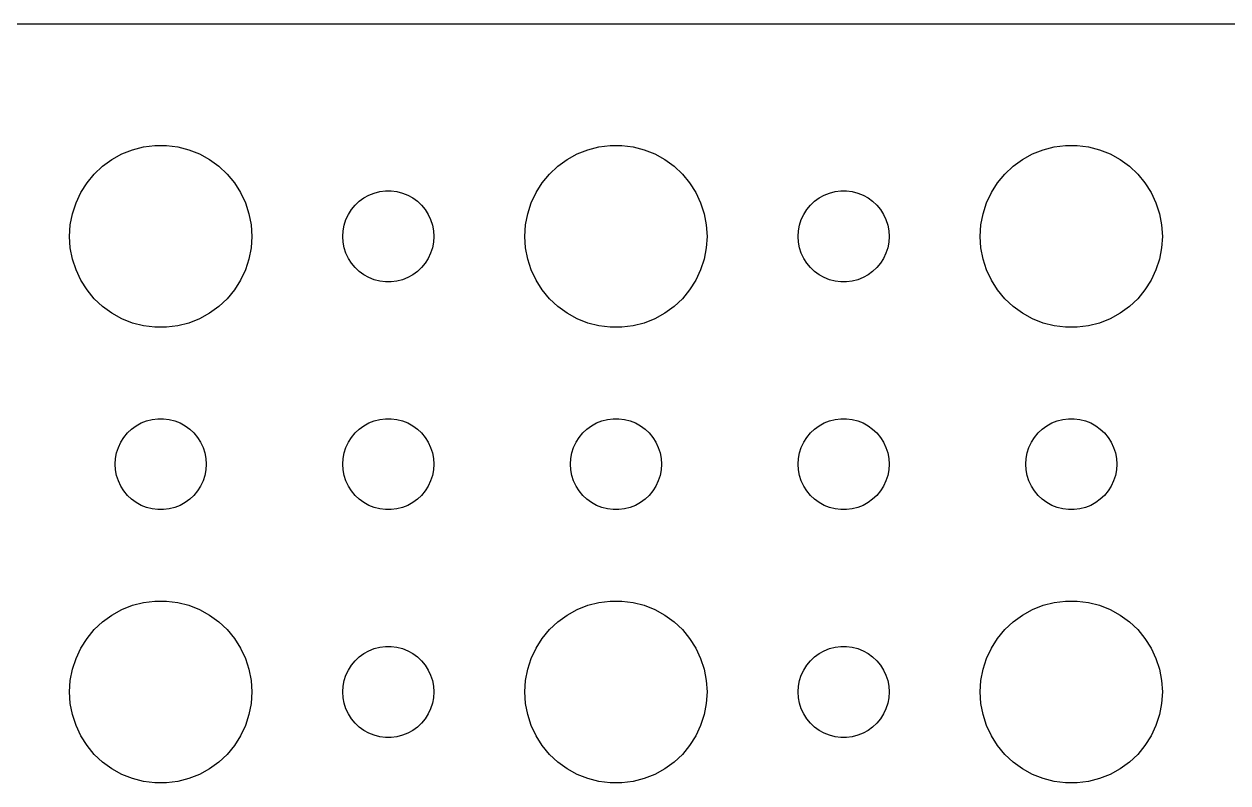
# Model space of a CAD drawing. Header units: metres. Extents: x -164 to 164, y -22 to 22.
# Drawn here: x -87 to -47.34, y -2.99 to 21.99 of the extents above; entities that cross this region are included whole.
import ezdxf

# ---------------------------------------------------------------- set-up
doc = ezdxf.new("R2010")
doc.units = ezdxf.units.M

msp = doc.modelspace()

# ---------------------------------------------------------------- linework, layer by layer
for p, q in [((159.814, 21.9901), (-159.814, 21.9901)), ((-83.7773, 17.7145), (-83.427, 17.8532)), ((-83.427, 17.8532), (-83.0621, 17.9469)), ((-83.0621, 17.9469), (-82.6884, 17.9941)), ((-82.6884, 17.9941), (-82.3116, 17.9941)), ((-82.3116, 17.9941), (-81.9379, 17.9469)), ((-81.9379, 17.9469), (-81.573, 17.8532)), ((-81.573, 17.8532), (-81.2227, 17.7145)), ((-68.7773, 17.7145), (-68.427, 17.8532)), ((-68.427, 17.8532), (-68.0621, 17.9469)), ((-68.0621, 17.9469), (-67.6884, 17.9941)), ((-67.6884, 17.9941), (-67.3116, 17.9941)), ((-67.3116, 17.9941), (-66.9379, 17.9469)), ((-66.9379, 17.9469), (-66.573, 17.8532)), ((-66.573, 17.8532), (-66.2227, 17.7145)), ((-53.7773, 17.7145), (-53.427, 17.8532)), ((-53.427, 17.8532), (-53.0621, 17.9469)), ((-53.0621, 17.9469), (-52.6884, 17.9941)), ((-52.6884, 17.9941), (-52.3116, 17.9941)), ((-52.3116, 17.9941), (-51.9379, 17.9469)), ((-51.9379, 17.9469), (-51.5729, 17.8532)), ((-51.5729, 17.8532), (-51.2227, 17.7145)), ((-84.4123, 17.3115), (-84.1075, 17.533)), ((-84.1075, 17.533), (-83.7773, 17.7145)), ((-81.2227, 17.7145), (-80.8925, 17.533)), ((-80.8925, 17.533), (-80.5877, 17.3115)), ((-69.4123, 17.3115), (-69.1075, 17.533)), ((-69.1075, 17.533), (-68.7773, 17.7145)), ((-66.2227, 17.7145), (-65.8925, 17.533)), ((-65.8925, 17.533), (-65.5877, 17.3115)), ((-54.4123, 17.3115), (-54.1075, 17.533)), ((-54.1075, 17.533), (-53.7773, 17.7145)), ((-51.2227, 17.7145), (-50.8925, 17.533)), ((-50.8925, 17.533), (-50.5877, 17.3115)), ((-84.6869, 17.0536), (-84.4123, 17.3115)), ((-80.5877, 17.3115), (-80.3131, 17.0536)), ((-69.6869, 17.0536), (-69.4123, 17.3115)), ((-65.5877, 17.3115), (-65.3131, 17.0536)), ((-54.6869, 17.0536), (-54.4123, 17.3115)), ((-50.5877, 17.3115), (-50.3131, 17.0536)), ((-85.1289, 16.4453), (-84.927, 16.7634)), ((-84.927, 16.7634), (-84.6869, 17.0536)), ((-80.3131, 17.0536), (-80.073, 16.7634)), ((-80.073, 16.7634), (-79.8711, 16.4453)), ((-70.1289, 16.4453), (-69.927, 16.7634)), ((-69.927, 16.7634), (-69.6869, 17.0536)), ((-65.3131, 17.0536), (-65.073, 16.7634)), ((-65.073, 16.7634), (-64.8711, 16.4453)), ((-55.1289, 16.4453), (-54.927, 16.7634)), ((-54.927, 16.7634), (-54.6869, 17.0536)), ((-50.3131, 17.0536), (-50.0729, 16.7634)), ((-50.0729, 16.7634), (-49.8711, 16.4453)), ((-85.2893, 16.1044), (-85.1289, 16.4453)), ((-79.8711, 16.4453), (-79.7107, 16.1044)), ((-75.9561, 16.1558), (-75.8037, 16.2665)), ((-75.8037, 16.2665), (-75.6387, 16.3572)), ((-75.6387, 16.3572), (-75.4635, 16.4266)), ((-75.4635, 16.4266), (-75.2811, 16.4734)), ((-75.2811, 16.4734), (-75.0942, 16.497)), ((-75.0942, 16.497), (-74.9058, 16.497)), ((-74.9058, 16.497), (-74.7189, 16.4734)), ((-74.7189, 16.4734), (-74.5365, 16.4266)), ((-74.5365, 16.4266), (-74.3613, 16.3572)), ((-74.3613, 16.3572), (-74.1963, 16.2665)), ((-74.1963, 16.2665), (-74.0439, 16.1558)), ((-70.2893, 16.1044), (-70.1289, 16.4453)), ((-64.8711, 16.4453), (-64.7107, 16.1044)), ((-60.9561, 16.1558), (-60.8037, 16.2665)), ((-60.8037, 16.2665), (-60.6387, 16.3572)), ((-60.6387, 16.3572), (-60.4635, 16.4266)), ((-60.4635, 16.4266), (-60.2811, 16.4734)), ((-60.2811, 16.4734), (-60.0942, 16.497)), ((-60.0942, 16.497), (-59.9058, 16.497)), ((-59.9058, 16.497), (-59.7189, 16.4734)), ((-59.7189, 16.4734), (-59.5365, 16.4266)), ((-59.5365, 16.4266), (-59.3613, 16.3572)), ((-59.3613, 16.3572), (-59.1963, 16.2665)), ((-59.1963, 16.2665), (-59.0439, 16.1558)), ((-55.2893, 16.1044), (-55.1289, 16.4453)), ((-49.8711, 16.4453), (-49.7107, 16.1044)), ((-85.4057, 15.7461), (-85.2893, 16.1044)), ((-79.7107, 16.1044), (-79.5943, 15.7461)), ((-76.3145, 15.7226), (-76.2135, 15.8817)), ((-76.2135, 15.8817), (-76.0934, 16.0268)), ((-76.0934, 16.0268), (-75.9561, 16.1558)), ((-74.0439, 16.1558), (-73.9065, 16.0268)), ((-73.9065, 16.0268), (-73.7865, 15.8817)), ((-73.7865, 15.8817), (-73.6855, 15.7226)), ((-70.4057, 15.7461), (-70.2893, 16.1044)), ((-64.7107, 16.1044), (-64.5943, 15.7461)), ((-61.3145, 15.7226), (-61.2135, 15.8817)), ((-61.2135, 15.8817), (-61.0934, 16.0268)), ((-61.0934, 16.0268), (-60.9561, 16.1558)), ((-59.0439, 16.1558), (-58.9065, 16.0268)), ((-58.9065, 16.0268), (-58.7865, 15.8817)), ((-58.7865, 15.8817), (-58.6855, 15.7226)), ((-55.4057, 15.7461), (-55.2893, 16.1044)), ((-49.7107, 16.1044), (-49.5942, 15.7461)), ((-85.4763, 15.376), (-85.4057, 15.7461)), ((-79.5943, 15.7461), (-79.5237, 15.376)), ((-76.4529, 15.373), (-76.3947, 15.5522)), ((-76.3947, 15.5522), (-76.3145, 15.7226)), ((-73.6855, 15.7226), (-73.6053, 15.5522)), ((-73.6053, 15.5522), (-73.5471, 15.373)), ((-70.4763, 15.376), (-70.4057, 15.7461)), ((-64.5943, 15.7461), (-64.5237, 15.376)), ((-61.4529, 15.373), (-61.3947, 15.5522)), ((-61.3947, 15.5522), (-61.3145, 15.7226)), ((-58.6855, 15.7226), (-58.6053, 15.5522)), ((-58.6053, 15.5522), (-58.5471, 15.373)), ((-55.4763, 15.376), (-55.4057, 15.7461)), ((-49.5942, 15.7461), (-49.5237, 15.376)), ((-85.5, 15), (-85.4763, 15.376)), ((-79.5237, 15.376), (-79.5, 15)), ((-76.5, 15), (-76.4882, 15.188)), ((-76.4882, 15.188), (-76.4529, 15.373)), ((-73.5471, 15.373), (-73.5118, 15.188)), ((-73.5118, 15.188), (-73.5, 15)), ((-70.5, 15), (-70.4763, 15.376)), ((-64.5237, 15.376), (-64.5, 15)), ((-61.5, 15), (-61.4882, 15.188)), ((-61.4882, 15.188), (-61.4529, 15.373)), ((-58.5471, 15.373), (-58.5118, 15.188)), ((-58.5118, 15.188), (-58.5, 15)), ((-55.5, 15), (-55.4763, 15.376)), ((-49.5237, 15.376), (-49.5, 15)), ((-85.4763, 14.624), (-85.5, 15)), ((-79.5, 15), (-79.5237, 14.624)), ((-76.4882, 14.812), (-76.5, 15)), ((-76.4529, 14.627), (-76.4882, 14.812)), ((-73.5118, 14.812), (-73.5471, 14.627)), ((-73.5, 15), (-73.5118, 14.812)), ((-70.4763, 14.624), (-70.5, 15)), ((-64.5, 15), (-64.5237, 14.624)), ((-61.4882, 14.812), (-61.5, 15)), ((-61.4529, 14.627), (-61.4882, 14.812)), ((-58.5118, 14.812), (-58.5471, 14.627)), ((-58.5, 15), (-58.5118, 14.812)), ((-55.4763, 14.624), (-55.5, 15)), ((-49.5, 15), (-49.5237, 14.624)), ((-85.4057, 14.2539), (-85.4763, 14.624)), ((-79.5237, 14.624), (-79.5943, 14.2539)), ((-76.3947, 14.4478), (-76.4529, 14.627)), ((-76.3145, 14.2774), (-76.3947, 14.4478)), ((-73.6053, 14.4478), (-73.6855, 14.2774)), ((-73.5471, 14.627), (-73.6053, 14.4478)), ((-70.4057, 14.2539), (-70.4763, 14.624)), ((-64.5237, 14.624), (-64.5943, 14.2539)), ((-61.3947, 14.4478), (-61.4529, 14.627)), ((-61.3145, 14.2774), (-61.3947, 14.4478)), ((-58.6053, 14.4478), (-58.6855, 14.2774)), ((-58.5471, 14.627), (-58.6053, 14.4478)), ((-55.4057, 14.2539), (-55.4763, 14.624)), ((-49.5237, 14.624), (-49.5942, 14.2539)), ((-85.2893, 13.8956), (-85.4057, 14.2539)), ((-85.1289, 13.5547), (-85.2893, 13.8956)), ((-79.7107, 13.8956), (-79.8711, 13.5547)), ((-79.5943, 14.2539), (-79.7107, 13.8956)), ((-76.2135, 14.1183), (-76.3145, 14.2774)), ((-76.0934, 13.9732), (-76.2135, 14.1183)), ((-75.9561, 13.8442), (-76.0934, 13.9732)), ((-73.9065, 13.9732), (-74.0439, 13.8442)), ((-73.7865, 14.1183), (-73.9065, 13.9732)), ((-73.6855, 14.2774), (-73.7865, 14.1183)), ((-70.2893, 13.8956), (-70.4057, 14.2539)), ((-70.1289, 13.5547), (-70.2893, 13.8956)), ((-64.7107, 13.8956), (-64.8711, 13.5547)), ((-64.5943, 14.2539), (-64.7107, 13.8956)), ((-61.2135, 14.1183), (-61.3145, 14.2774)), ((-61.0934, 13.9732), (-61.2135, 14.1183)), ((-60.9561, 13.8442), (-61.0934, 13.9732)), ((-58.9065, 13.9732), (-59.0439, 13.8442)), ((-58.7865, 14.1183), (-58.9065, 13.9732)), ((-58.6855, 14.2774), (-58.7865, 14.1183)), ((-55.2893, 13.8956), (-55.4057, 14.2539)), ((-55.1289, 13.5547), (-55.2893, 13.8956)), ((-49.7107, 13.8956), (-49.8711, 13.5547)), ((-49.5942, 14.2539), (-49.7107, 13.8956)), ((-84.927, 13.2366), (-85.1289, 13.5547)), ((-79.8711, 13.5547), (-80.073, 13.2366)), ((-75.8037, 13.7335), (-75.9561, 13.8442)), ((-75.6387, 13.6427), (-75.8037, 13.7335)), ((-75.4635, 13.5734), (-75.6387, 13.6427)), ((-75.2811, 13.5266), (-75.4635, 13.5734)), ((-75.0942, 13.5029), (-75.2811, 13.5266)), ((-74.9058, 13.5029), (-75.0942, 13.5029)), ((-74.7189, 13.5266), (-74.9058, 13.5029)), ((-74.5365, 13.5734), (-74.7189, 13.5266)), ((-74.3613, 13.6427), (-74.5365, 13.5734)), ((-74.1963, 13.7335), (-74.3613, 13.6427)), ((-74.0439, 13.8442), (-74.1963, 13.7335)), ((-69.927, 13.2366), (-70.1289, 13.5547)), ((-64.8711, 13.5547), (-65.073, 13.2366)), ((-60.8037, 13.7335), (-60.9561, 13.8442)), ((-60.6387, 13.6427), (-60.8037, 13.7335)), ((-60.4635, 13.5734), (-60.6387, 13.6427)), ((-60.2811, 13.5266), (-60.4635, 13.5734)), ((-60.0942, 13.5029), (-60.2811, 13.5266)), ((-59.9058, 13.5029), (-60.0942, 13.5029)), ((-59.7189, 13.5266), (-59.9058, 13.5029)), ((-59.5365, 13.5734), (-59.7189, 13.5266)), ((-59.3613, 13.6427), (-59.5365, 13.5734)), ((-59.1963, 13.7335), (-59.3613, 13.6427)), ((-59.0439, 13.8442), (-59.1963, 13.7335)), ((-54.927, 13.2366), (-55.1289, 13.5547)), ((-49.8711, 13.5547), (-50.0729, 13.2366)), ((-84.6869, 12.9464), (-84.927, 13.2366)), ((-80.073, 13.2366), (-80.3131, 12.9464)), ((-69.6869, 12.9464), (-69.927, 13.2366)), ((-65.073, 13.2366), (-65.3131, 12.9464)), ((-54.6869, 12.9464), (-54.927, 13.2366)), ((-50.0729, 13.2366), (-50.3131, 12.9464)), ((-84.4123, 12.6884), (-84.6869, 12.9464)), ((-80.3131, 12.9464), (-80.5877, 12.6884)), ((-69.4123, 12.6884), (-69.6869, 12.9464)), ((-65.3131, 12.9464), (-65.5877, 12.6884)), ((-54.4123, 12.6884), (-54.6869, 12.9464)), ((-50.3131, 12.9464), (-50.5877, 12.6884)), ((-84.1075, 12.467), (-84.4123, 12.6884)), ((-83.7773, 12.2855), (-84.1075, 12.467)), ((-80.8925, 12.467), (-81.2227, 12.2855)), ((-80.5877, 12.6884), (-80.8925, 12.467)), ((-69.1075, 12.467), (-69.4123, 12.6884)), ((-68.7773, 12.2855), (-69.1075, 12.467)), ((-65.8925, 12.467), (-66.2227, 12.2855)), ((-65.5877, 12.6884), (-65.8925, 12.467)), ((-54.1075, 12.467), (-54.4123, 12.6884)), ((-53.7773, 12.2855), (-54.1075, 12.467)), ((-50.8925, 12.467), (-51.2227, 12.2855)), ((-50.5877, 12.6884), (-50.8925, 12.467)), ((-83.427, 12.1468), (-83.7773, 12.2855)), ((-83.0621, 12.0531), (-83.427, 12.1468)), ((-82.6884, 12.0059), (-83.0621, 12.0531)), ((-82.3116, 12.0059), (-82.6884, 12.0059)), ((-81.9379, 12.0531), (-82.3116, 12.0059)), ((-81.573, 12.1468), (-81.9379, 12.0531)), ((-81.2227, 12.2855), (-81.573, 12.1468)), ((-68.427, 12.1468), (-68.7773, 12.2855)), ((-68.0621, 12.0531), (-68.427, 12.1468)), ((-67.6884, 12.0059), (-68.0621, 12.0531)), ((-67.3116, 12.0059), (-67.6884, 12.0059)), ((-66.9379, 12.0531), (-67.3116, 12.0059)), ((-66.573, 12.1468), (-66.9379, 12.0531)), ((-66.2227, 12.2855), (-66.573, 12.1468)), ((-53.427, 12.1468), (-53.7773, 12.2855)), ((-53.0621, 12.0531), (-53.427, 12.1468)), ((-52.6884, 12.0059), (-53.0621, 12.0531)), ((-52.3116, 12.0059), (-52.6884, 12.0059)), ((-51.9379, 12.0531), (-52.3116, 12.0059)), ((-51.5729, 12.1468), (-51.9379, 12.0531)), ((-51.2227, 12.2855), (-51.5729, 12.1468)), ((-83.4561, 8.65576), (-83.3037, 8.76648)), ((-83.3037, 8.76648), (-83.1387, 8.85724)), ((-83.1387, 8.85724), (-82.9635, 8.92657)), ((-82.9635, 8.92657), (-82.7811, 8.97342)), ((-82.7811, 8.97342), (-82.5942, 8.99704)), ((-82.5942, 8.99704), (-82.4058, 8.99704)), ((-82.4058, 8.99704), (-82.2189, 8.97342)), ((-82.2189, 8.97342), (-82.0365, 8.92657)), ((-82.0365, 8.92657), (-81.8613, 8.85724)), ((-81.8613, 8.85724), (-81.6963, 8.76648)), ((-81.6963, 8.76648), (-81.5439, 8.65576)), ((-75.9561, 8.65576), (-75.8037, 8.76648)), ((-75.8037, 8.76648), (-75.6387, 8.85724)), ((-75.6387, 8.85724), (-75.4635, 8.92657)), ((-75.4635, 8.92657), (-75.2811, 8.97342)), ((-75.2811, 8.97342), (-75.0942, 8.99704)), ((-75.0942, 8.99704), (-74.9058, 8.99704)), ((-74.9058, 8.99704), (-74.7189, 8.97342)), ((-74.7189, 8.97342), (-74.5365, 8.92657)), ((-74.5365, 8.92657), (-74.3613, 8.85724)), ((-74.3613, 8.85724), (-74.1963, 8.76648)), ((-74.1963, 8.76648), (-74.0439, 8.65576)), ((-68.4561, 8.65576), (-68.3037, 8.76648)), ((-68.3037, 8.76648), (-68.1387, 8.85724)), ((-68.1387, 8.85724), (-67.9635, 8.92657)), ((-67.9635, 8.92657), (-67.7811, 8.97342)), ((-67.7811, 8.97342), (-67.5942, 8.99704)), ((-67.5942, 8.99704), (-67.4058, 8.99704)), ((-67.4058, 8.99704), (-67.2189, 8.97342)), ((-67.2189, 8.97342), (-67.0365, 8.92657)), ((-67.0365, 8.92657), (-66.8613, 8.85724)), ((-66.8613, 8.85724), (-66.6963, 8.76648)), ((-66.6963, 8.76648), (-66.5439, 8.65576)), ((-60.9561, 8.65576), (-60.8037, 8.76648)), ((-60.8037, 8.76648), (-60.6387, 8.85724)), ((-60.6387, 8.85724), (-60.4635, 8.92657)), ((-60.4635, 8.92657), (-60.2811, 8.97342)), ((-60.2811, 8.97342), (-60.0942, 8.99704)), ((-60.0942, 8.99704), (-59.9058, 8.99704)), ((-59.9058, 8.99704), (-59.7189, 8.97342)), ((-59.7189, 8.97342), (-59.5365, 8.92657)), ((-59.5365, 8.92657), (-59.3613, 8.85724)), ((-59.3613, 8.85724), (-59.1963, 8.76648)), ((-59.1963, 8.76648), (-59.0439, 8.65576)), ((-53.4561, 8.65576), (-53.3037, 8.76648)), ((-53.3037, 8.76648), (-53.1387, 8.85724)), ((-53.1387, 8.85724), (-52.9635, 8.92657)), ((-52.9635, 8.92657), (-52.7811, 8.97342)), ((-52.7811, 8.97342), (-52.5942, 8.99704)), ((-52.5942, 8.99704), (-52.4058, 8.99704)), ((-52.4058, 8.99704), (-52.2189, 8.97342)), ((-52.2189, 8.97342), (-52.0365, 8.92657)), ((-52.0365, 8.92657), (-51.8613, 8.85724)), ((-51.8613, 8.85724), (-51.6963, 8.76648)), ((-51.6963, 8.76648), (-51.5439, 8.65576)), ((-83.8145, 8.22263), (-83.7135, 8.38167)), ((-83.7135, 8.38167), (-83.5934, 8.52681)), ((-83.5934, 8.52681), (-83.4561, 8.65576)), ((-81.5439, 8.65576), (-81.4065, 8.52681)), ((-81.4065, 8.52681), (-81.2865, 8.38167)), ((-81.2865, 8.38167), (-81.1855, 8.22263)), ((-76.3145, 8.22263), (-76.2135, 8.38167)), ((-76.2135, 8.38167), (-76.0934, 8.52681)), ((-76.0934, 8.52681), (-75.9561, 8.65576)), ((-74.0439, 8.65576), (-73.9065, 8.52681)), ((-73.9065, 8.52681), (-73.7865, 8.38167)), ((-73.7865, 8.38167), (-73.6855, 8.22263)), ((-68.8145, 8.22263), (-68.7135, 8.38167)), ((-68.7135, 8.38167), (-68.5934, 8.52681)), ((-68.5934, 8.52681), (-68.4561, 8.65576)), ((-66.5439, 8.65576), (-66.4065, 8.52681)), ((-66.4065, 8.52681), (-66.2865, 8.38167)), ((-66.2865, 8.38167), (-66.1855, 8.22263)), ((-61.3145, 8.22263), (-61.2135, 8.38167)), ((-61.2135, 8.38167), (-61.0934, 8.52681)), ((-61.0934, 8.52681), (-60.9561, 8.65576)), ((-59.0439, 8.65576), (-58.9065, 8.52681)), ((-58.9065, 8.52681), (-58.7865, 8.38167)), ((-58.7865, 8.38167), (-58.6855, 8.22263)), ((-53.8145, 8.22263), (-53.7135, 8.38167)), ((-53.7135, 8.38167), (-53.5934, 8.52681)), ((-53.5934, 8.52681), (-53.4561, 8.65576)), ((-51.5439, 8.65576), (-51.4065, 8.52681)), ((-51.4065, 8.52681), (-51.2865, 8.38167)), ((-51.2865, 8.38167), (-51.1855, 8.22263)), ((-83.9529, 7.87303), (-83.8947, 8.05219)), ((-83.8947, 8.05219), (-83.8145, 8.22263)), ((-81.1855, 8.22263), (-81.1053, 8.05219)), ((-81.1053, 8.05219), (-81.0471, 7.87303)), ((-76.4529, 7.87303), (-76.3947, 8.05219)), ((-76.3947, 8.05219), (-76.3145, 8.22263)), ((-73.6855, 8.22263), (-73.6053, 8.05219)), ((-73.6053, 8.05219), (-73.5471, 7.87303)), ((-68.9529, 7.87303), (-68.8947, 8.05219)), ((-68.8947, 8.05219), (-68.8145, 8.22263)), ((-66.1855, 8.22263), (-66.1053, 8.05219)), ((-66.1053, 8.05219), (-66.0471, 7.87303)), ((-61.4529, 7.87303), (-61.3947, 8.05219)), ((-61.3947, 8.05219), (-61.3145, 8.22263)), ((-58.6855, 8.22263), (-58.6053, 8.05219)), ((-58.6053, 8.05219), (-58.5471, 7.87303)), ((-53.9529, 7.87303), (-53.8947, 8.05219)), ((-53.8947, 8.05219), (-53.8145, 8.22263)), ((-51.1855, 8.22263), (-51.1053, 8.05219)), ((-51.1053, 8.05219), (-51.0471, 7.87303)), ((-84, 7.5), (-83.9882, 7.68799)), ((-83.9882, 7.68799), (-83.9529, 7.87303)), ((-81.0471, 7.87303), (-81.0118, 7.68799)), ((-81.0118, 7.68799), (-81, 7.5)), ((-76.5, 7.5), (-76.4882, 7.68799)), ((-76.4882, 7.68799), (-76.4529, 7.87303)), ((-73.5471, 7.87303), (-73.5118, 7.68799)), ((-73.5118, 7.68799), (-73.5, 7.5)), ((-69, 7.5), (-68.9882, 7.68799)), ((-68.9882, 7.68799), (-68.9529, 7.87303)), ((-66.0471, 7.87303), (-66.0118, 7.68799)), ((-66.0118, 7.68799), (-66, 7.5)), ((-61.5, 7.5), (-61.4882, 7.68799)), ((-61.4882, 7.68799), (-61.4529, 7.87303)), ((-58.5471, 7.87303), (-58.5118, 7.68799)), ((-58.5118, 7.68799), (-58.5, 7.5)), ((-54, 7.5), (-53.9882, 7.68799)), ((-53.9882, 7.68799), (-53.9529, 7.87303)), ((-51.0471, 7.87303), (-51.0118, 7.68799)), ((-51.0118, 7.68799), (-51, 7.5)), ((-83.9882, 7.312), (-84, 7.5)), ((-83.9529, 7.12695), (-83.9882, 7.312)), ((-81.0118, 7.312), (-81.0471, 7.12695)), ((-81, 7.5), (-81.0118, 7.312)), ((-76.4882, 7.312), (-76.5, 7.5)), ((-76.4529, 7.12695), (-76.4882, 7.312)), ((-73.5118, 7.312), (-73.5471, 7.12695)), ((-73.5, 7.5), (-73.5118, 7.312)), ((-68.9882, 7.312), (-69, 7.5)), ((-68.9529, 7.12695), (-68.9882, 7.312)), ((-66.0118, 7.312), (-66.0471, 7.12695)), ((-66, 7.5), (-66.0118, 7.312)), ((-61.4882, 7.312), (-61.5, 7.5)), ((-61.4529, 7.12695), (-61.4882, 7.312)), ((-58.5118, 7.312), (-58.5471, 7.12695)), ((-58.5, 7.5), (-58.5118, 7.312)), ((-53.9882, 7.312), (-54, 7.5)), ((-53.9529, 7.12695), (-53.9882, 7.312)), ((-51.0118, 7.312), (-51.0471, 7.12695)), ((-51, 7.5), (-51.0118, 7.312)), ((-83.8947, 6.9478), (-83.9529, 7.12695)), ((-83.8145, 6.77736), (-83.8947, 6.9478)), ((-83.7135, 6.61832), (-83.8145, 6.77736)), ((-81.1855, 6.77736), (-81.2865, 6.61832)), ((-81.1053, 6.9478), (-81.1855, 6.77736)), ((-81.0471, 7.12695), (-81.1053, 6.9478)), ((-76.3947, 6.9478), (-76.4529, 7.12695)), ((-76.3145, 6.77736), (-76.3947, 6.9478)), ((-76.2135, 6.61832), (-76.3145, 6.77736)), ((-73.6855, 6.77736), (-73.7865, 6.61832)), ((-73.6053, 6.9478), (-73.6855, 6.77736)), ((-73.5471, 7.12695), (-73.6053, 6.9478)), ((-68.8947, 6.9478), (-68.9529, 7.12695)), ((-68.8145, 6.77736), (-68.8947, 6.9478)), ((-68.7135, 6.61832), (-68.8145, 6.77736)), ((-66.1855, 6.77736), (-66.2865, 6.61832)), ((-66.1053, 6.9478), (-66.1855, 6.77736)), ((-66.0471, 7.12695), (-66.1053, 6.9478)), ((-61.3947, 6.9478), (-61.4529, 7.12695)), ((-61.3145, 6.77736), (-61.3947, 6.9478)), ((-61.2135, 6.61832), (-61.3145, 6.77736)), ((-58.6855, 6.77736), (-58.7865, 6.61832)), ((-58.6053, 6.9478), (-58.6855, 6.77736)), ((-58.5471, 7.12695), (-58.6053, 6.9478)), ((-53.8947, 6.9478), (-53.9529, 7.12695)), ((-53.8145, 6.77736), (-53.8947, 6.9478)), ((-53.7135, 6.61832), (-53.8145, 6.77736)), ((-51.1855, 6.77736), (-51.2865, 6.61832)), ((-51.1053, 6.9478), (-51.1855, 6.77736)), ((-51.0471, 7.12695), (-51.1053, 6.9478)), ((-83.5934, 6.47318), (-83.7135, 6.61832)), ((-83.4561, 6.34422), (-83.5934, 6.47318)), ((-81.4065, 6.47318), (-81.5439, 6.34422)), ((-81.2865, 6.61832), (-81.4065, 6.47318)), ((-76.0934, 6.47318), (-76.2135, 6.61832)), ((-75.9561, 6.34422), (-76.0934, 6.47318)), ((-73.9065, 6.47318), (-74.0439, 6.34422)), ((-73.7865, 6.61832), (-73.9065, 6.47318)), ((-68.5934, 6.47318), (-68.7135, 6.61832)), ((-68.4561, 6.34422), (-68.5934, 6.47318)), ((-66.4065, 6.47318), (-66.5439, 6.34422)), ((-66.2865, 6.61832), (-66.4065, 6.47318)), ((-61.0934, 6.47318), (-61.2135, 6.61832)), ((-60.9561, 6.34422), (-61.0934, 6.47318)), ((-58.9065, 6.47318), (-59.0439, 6.34422)), ((-58.7865, 6.61832), (-58.9065, 6.47318)), ((-53.5934, 6.47318), (-53.7135, 6.61832)), ((-53.4561, 6.34422), (-53.5934, 6.47318)), ((-51.4065, 6.47318), (-51.5439, 6.34422)), ((-51.2865, 6.61832), (-51.4065, 6.47318)), ((-83.3037, 6.23351), (-83.4561, 6.34422)), ((-83.1387, 6.14275), (-83.3037, 6.23351)), ((-82.9635, 6.07341), (-83.1387, 6.14275)), ((-82.7811, 6.02657), (-82.9635, 6.07341)), ((-82.5942, 6.00294), (-82.7811, 6.02657)), ((-82.4058, 6.00294), (-82.5942, 6.00294)), ((-82.2189, 6.02657), (-82.4058, 6.00294)), ((-82.0365, 6.07341), (-82.2189, 6.02657)), ((-81.8613, 6.14275), (-82.0365, 6.07341)), ((-81.6963, 6.23351), (-81.8613, 6.14275)), ((-81.5439, 6.34422), (-81.6963, 6.23351)), ((-75.8037, 6.23351), (-75.9561, 6.34422)), ((-75.6387, 6.14275), (-75.8037, 6.23351)), ((-75.4635, 6.07341), (-75.6387, 6.14275)), ((-75.2811, 6.02657), (-75.4635, 6.07341)), ((-75.0942, 6.00294), (-75.2811, 6.02657)), ((-74.9058, 6.00294), (-75.0942, 6.00294)), ((-74.7189, 6.02657), (-74.9058, 6.00294)), ((-74.5365, 6.07341), (-74.7189, 6.02657)), ((-74.3613, 6.14275), (-74.5365, 6.07341)), ((-74.1963, 6.23351), (-74.3613, 6.14275)), ((-74.0439, 6.34422), (-74.1963, 6.23351)), ((-68.3037, 6.23351), (-68.4561, 6.34422)), ((-68.1387, 6.14275), (-68.3037, 6.23351)), ((-67.9635, 6.07341), (-68.1387, 6.14275)), ((-67.7811, 6.02657), (-67.9635, 6.07341)), ((-67.5942, 6.00294), (-67.7811, 6.02657)), ((-67.4058, 6.00294), (-67.5942, 6.00294)), ((-67.2189, 6.02657), (-67.4058, 6.00294)), ((-67.0365, 6.07341), (-67.2189, 6.02657)), ((-66.8613, 6.14275), (-67.0365, 6.07341)), ((-66.6963, 6.23351), (-66.8613, 6.14275)), ((-66.5439, 6.34422), (-66.6963, 6.23351)), ((-60.8037, 6.23351), (-60.9561, 6.34422)), ((-60.6387, 6.14275), (-60.8037, 6.23351)), ((-60.4635, 6.07341), (-60.6387, 6.14275)), ((-60.2811, 6.02657), (-60.4635, 6.07341)), ((-60.0942, 6.00294), (-60.2811, 6.02657)), ((-59.9058, 6.00294), (-60.0942, 6.00294)), ((-59.7189, 6.02657), (-59.9058, 6.00294)), ((-59.5365, 6.07341), (-59.7189, 6.02657)), ((-59.3613, 6.14275), (-59.5365, 6.07341)), ((-59.1963, 6.23351), (-59.3613, 6.14275)), ((-59.0439, 6.34422), (-59.1963, 6.23351)), ((-53.3037, 6.23351), (-53.4561, 6.34422)), ((-53.1387, 6.14275), (-53.3037, 6.23351)), ((-52.9635, 6.07341), (-53.1387, 6.14275)), ((-52.7811, 6.02657), (-52.9635, 6.07341)), ((-52.5942, 6.00294), (-52.7811, 6.02657)), ((-52.4058, 6.00294), (-52.5942, 6.00294)), ((-52.2189, 6.02657), (-52.4058, 6.00294)), ((-52.0365, 6.07341), (-52.2189, 6.02657)), ((-51.8613, 6.14275), (-52.0365, 6.07341)), ((-51.6963, 6.23351), (-51.8613, 6.14275)), ((-51.5439, 6.34422), (-51.6963, 6.23351)), ((-83.7773, 2.71448), (-83.427, 2.85316)), ((-83.427, 2.85316), (-83.0621, 2.94685)), ((-83.0621, 2.94685), (-82.6884, 2.99408)), ((-82.6884, 2.99408), (-82.3116, 2.99408)), ((-82.3116, 2.99408), (-81.9379, 2.94685)), ((-81.9379, 2.94685), (-81.573, 2.85316)), ((-81.573, 2.85316), (-81.2227, 2.71448)), ((-68.7773, 2.71448), (-68.427, 2.85316)), ((-68.427, 2.85316), (-68.0621, 2.94685)), ((-68.0621, 2.94685), (-67.6884, 2.99408)), ((-67.6884, 2.99408), (-67.3116, 2.99408)), ((-67.3116, 2.99408), (-66.9379, 2.94685)), ((-66.9379, 2.94685), (-66.573, 2.85316)), ((-66.573, 2.85316), (-66.2227, 2.71448)), ((-53.7773, 2.71448), (-53.427, 2.85316)), ((-53.427, 2.85316), (-53.0621, 2.94685)), ((-53.0621, 2.94685), (-52.6884, 2.99408)), ((-52.6884, 2.99408), (-52.3116, 2.99408)), ((-52.3116, 2.99408), (-51.9379, 2.94685)), ((-51.9379, 2.94685), (-51.5729, 2.85316)), ((-51.5729, 2.85316), (-51.2227, 2.71448)), ((-84.4123, 2.31154), (-84.1075, 2.53297)), ((-84.1075, 2.53297), (-83.7773, 2.71448)), ((-81.2227, 2.71448), (-80.8925, 2.53297)), ((-80.8925, 2.53297), (-80.5877, 2.31154)), ((-69.4123, 2.31154), (-69.1075, 2.53297)), ((-69.1075, 2.53297), (-68.7773, 2.71448)), ((-66.2227, 2.71448), (-65.8925, 2.53297)), ((-65.8925, 2.53297), (-65.5877, 2.31154)), ((-54.4123, 2.31154), (-54.1075, 2.53297)), ((-54.1075, 2.53297), (-53.7773, 2.71448)), ((-51.2227, 2.71448), (-50.8925, 2.53297)), ((-50.8925, 2.53297), (-50.5877, 2.31154)), ((-84.927, 1.76335), (-84.6869, 2.05363)), ((-84.6869, 2.05363), (-84.4123, 2.31154)), ((-80.5877, 2.31154), (-80.3131, 2.05363)), ((-80.3131, 2.05363), (-80.073, 1.76335)), ((-69.927, 1.76335), (-69.6869, 2.05363)), ((-69.6869, 2.05363), (-69.4123, 2.31154)), ((-65.5877, 2.31154), (-65.3131, 2.05363)), ((-65.3131, 2.05363), (-65.073, 1.76335)), ((-54.927, 1.76335), (-54.6869, 2.05363)), ((-54.6869, 2.05363), (-54.4123, 2.31154)), ((-50.5877, 2.31154), (-50.3131, 2.05363)), ((-50.3131, 2.05363), (-50.0729, 1.76335)), ((-85.1289, 1.44525), (-84.927, 1.76335)), ((-80.073, 1.76335), (-79.8711, 1.44525)), ((-70.1289, 1.44525), (-69.927, 1.76335)), ((-65.073, 1.76335), (-64.8711, 1.44525)), ((-55.1289, 1.44525), (-54.927, 1.76335)), ((-50.0729, 1.76335), (-49.8711, 1.44525)), ((-85.2893, 1.10437), (-85.1289, 1.44525)), ((-79.8711, 1.44525), (-79.7107, 1.10437)), ((-75.9561, 1.15576), (-75.8037, 1.26648)), ((-75.8037, 1.26648), (-75.6387, 1.35724)), ((-75.6387, 1.35724), (-75.4635, 1.42657)), ((-75.4635, 1.42657), (-75.2811, 1.47342)), ((-75.2811, 1.47342), (-75.0942, 1.49704)), ((-75.0942, 1.49704), (-74.9058, 1.49704)), ((-74.9058, 1.49704), (-74.7189, 1.47342)), ((-74.7189, 1.47342), (-74.5365, 1.42657)), ((-74.5365, 1.42657), (-74.3613, 1.35724)), ((-74.3613, 1.35724), (-74.1963, 1.26648)), ((-74.1963, 1.26648), (-74.0439, 1.15576)), ((-70.2893, 1.10437), (-70.1289, 1.44525)), ((-64.8711, 1.44525), (-64.7107, 1.10437)), ((-60.9561, 1.15576), (-60.8037, 1.26648)), ((-60.8037, 1.26648), (-60.6387, 1.35724)), ((-60.6387, 1.35724), (-60.4635, 1.42657)), ((-60.4635, 1.42657), (-60.2811, 1.47342)), ((-60.2811, 1.47342), (-60.0942, 1.49704)), ((-60.0942, 1.49704), (-59.9058, 1.49704)), ((-59.9058, 1.49704), (-59.7189, 1.47342)), ((-59.7189, 1.47342), (-59.5365, 1.42657)), ((-59.5365, 1.42657), (-59.3613, 1.35724)), ((-59.3613, 1.35724), (-59.1963, 1.26648)), ((-59.1963, 1.26648), (-59.0439, 1.15576)), ((-55.2893, 1.10437), (-55.1289, 1.44525)), ((-49.8711, 1.44525), (-49.7107, 1.10437)), ((-85.4057, 0.746063), (-85.2893, 1.10437)), ((-79.7107, 1.10437), (-79.5943, 0.746063)), ((-76.3145, 0.722626), (-76.2135, 0.881668)), ((-76.2135, 0.881668), (-76.0934, 1.02681)), ((-76.0934, 1.02681), (-75.9561, 1.15576)), ((-74.0439, 1.15576), (-73.9065, 1.02681)), ((-73.9065, 1.02681), (-73.7865, 0.881668)), ((-73.7865, 0.881668), (-73.6855, 0.722626)), ((-70.4057, 0.746063), (-70.2893, 1.10437)), ((-64.7107, 1.10437), (-64.5943, 0.746063)), ((-61.3145, 0.722626), (-61.2135, 0.881668)), ((-61.2135, 0.881668), (-61.0934, 1.02681)), ((-61.0934, 1.02681), (-60.9561, 1.15576)), ((-59.0439, 1.15576), (-58.9065, 1.02681)), ((-58.9065, 1.02681), (-58.7865, 0.881668)), ((-58.7865, 0.881668), (-58.6855, 0.722626)), ((-55.4057, 0.746063), (-55.2893, 1.10437)), ((-49.7107, 1.10437), (-49.5942, 0.746063)), ((-85.4763, 0.375992), (-85.4057, 0.746063)), ((-79.5943, 0.746063), (-79.5237, 0.375992)), ((-76.4529, 0.373032), (-76.3947, 0.552185)), ((-76.3947, 0.552185), (-76.3145, 0.722626)), ((-73.6855, 0.722626), (-73.6053, 0.552185)), ((-73.6053, 0.552185), (-73.5471, 0.373032)), ((-70.4763, 0.375992), (-70.4057, 0.746063)), ((-64.5943, 0.746063), (-64.5237, 0.375992)), ((-61.4529, 0.373032), (-61.3947, 0.552185)), ((-61.3947, 0.552185), (-61.3145, 0.722626)), ((-58.6855, 0.722626), (-58.6053, 0.552185)), ((-58.6053, 0.552185), (-58.5471, 0.373032)), ((-55.4763, 0.375992), (-55.4057, 0.746063)), ((-49.5942, 0.746063), (-49.5237, 0.375992)), ((-85.5, 0), (-85.4763, 0.375992)), ((-85.4763, -0.375992), (-85.5, 0)), ((-79.5237, 0.375992), (-79.5, 0)), ((-79.5, 0), (-79.5237, -0.375992)), ((-76.5, 0), (-76.4882, 0.187988)), ((-76.4882, -0.187988), (-76.5, 0)), ((-76.4882, 0.187988), (-76.4529, 0.373032)), ((-73.5471, 0.373032), (-73.5118, 0.187988)), ((-73.5118, 0.187988), (-73.5, 0)), ((-73.5, 0), (-73.5118, -0.187988)), ((-70.5, 0), (-70.4763, 0.375992)), ((-70.4763, -0.375992), (-70.5, 0)), ((-64.5237, 0.375992), (-64.5, 0)), ((-64.5, 0), (-64.5237, -0.375992)), ((-61.5, 0), (-61.4882, 0.187988)), ((-61.4882, -0.187988), (-61.5, 0)), ((-61.4882, 0.187988), (-61.4529, 0.373032)), ((-58.5471, 0.373032), (-58.5118, 0.187988)), ((-58.5118, 0.187988), (-58.5, 0)), ((-58.5, 0), (-58.5118, -0.187988)), ((-55.5, 0), (-55.4763, 0.375992)), ((-55.4763, -0.375992), (-55.5, 0)), ((-49.5237, 0.375992), (-49.5, 0)), ((-49.5, 0), (-49.5237, -0.375992)), ((-85.4057, -0.746063), (-85.4763, -0.375992)), ((-79.5237, -0.375992), (-79.5943, -0.746063)), ((-76.4529, -0.373032), (-76.4882, -0.187988)), ((-76.3947, -0.552185), (-76.4529, -0.373032)), ((-73.5471, -0.373032), (-73.6053, -0.552185)), ((-73.5118, -0.187988), (-73.5471, -0.373032)), ((-70.4057, -0.746063), (-70.4763, -0.375992)), ((-64.5237, -0.375992), (-64.5943, -0.746063)), ((-61.4529, -0.373032), (-61.4882, -0.187988)), ((-61.3947, -0.552185), (-61.4529, -0.373032)), ((-58.5471, -0.373032), (-58.6053, -0.552185)), ((-58.5118, -0.187988), (-58.5471, -0.373032)), ((-55.4057, -0.746063), (-55.4763, -0.375992)), ((-49.5237, -0.375992), (-49.5942, -0.746063)), ((-85.2893, -1.10437), (-85.4057, -0.746063)), ((-79.5943, -0.746063), (-79.7107, -1.10437)), ((-76.3145, -0.722626), (-76.3947, -0.552185)), ((-76.2135, -0.881668), (-76.3145, -0.722626)), ((-73.6855, -0.722626), (-73.7865, -0.881668)), ((-73.6053, -0.552185), (-73.6855, -0.722626)), ((-70.2893, -1.10437), (-70.4057, -0.746063)), ((-64.5943, -0.746063), (-64.7107, -1.10437)), ((-61.3145, -0.722626), (-61.3947, -0.552185)), ((-61.2135, -0.881668), (-61.3145, -0.722626)), ((-58.6855, -0.722626), (-58.7865, -0.881668)), ((-58.6053, -0.552185), (-58.6855, -0.722626)), ((-55.2893, -1.10437), (-55.4057, -0.746063)), ((-49.5942, -0.746063), (-49.7107, -1.10437)), ((-85.1289, -1.44525), (-85.2893, -1.10437)), ((-79.7107, -1.10437), (-79.8711, -1.44525)), ((-76.0934, -1.02681), (-76.2135, -0.881668)), ((-75.9561, -1.15576), (-76.0934, -1.02681)), ((-75.8037, -1.26648), (-75.9561, -1.15576)), ((-74.0439, -1.15576), (-74.1963, -1.26648)), ((-73.9065, -1.02681), (-74.0439, -1.15576)), ((-73.7865, -0.881668), (-73.9065, -1.02681)), ((-70.1289, -1.44525), (-70.2893, -1.10437)), ((-64.7107, -1.10437), (-64.8711, -1.44525)), ((-61.0934, -1.02681), (-61.2135, -0.881668)), ((-60.9561, -1.15576), (-61.0934, -1.02681)), ((-60.8037, -1.26648), (-60.9561, -1.15576)), ((-59.0439, -1.15576), (-59.1963, -1.26648)), ((-58.9065, -1.02681), (-59.0439, -1.15576)), ((-58.7865, -0.881668), (-58.9065, -1.02681)), ((-55.1289, -1.44525), (-55.2893, -1.10437)), ((-49.7107, -1.10437), (-49.8711, -1.44525)), ((-84.927, -1.76335), (-85.1289, -1.44525)), ((-79.8711, -1.44525), (-80.073, -1.76335)), ((-75.6387, -1.35724), (-75.8037, -1.26648)), ((-75.4635, -1.42657), (-75.6387, -1.35724)), ((-75.2811, -1.47342), (-75.4635, -1.42657)), ((-75.0942, -1.49704), (-75.2811, -1.47342)), ((-74.9058, -1.49704), (-75.0942, -1.49704)), ((-74.7189, -1.47342), (-74.9058, -1.49704)), ((-74.5365, -1.42657), (-74.7189, -1.47342)), ((-74.3613, -1.35724), (-74.5365, -1.42657)), ((-74.1963, -1.26648), (-74.3613, -1.35724)), ((-69.927, -1.76335), (-70.1289, -1.44525)), ((-64.8711, -1.44525), (-65.073, -1.76335)), ((-60.6387, -1.35724), (-60.8037, -1.26648)), ((-60.4635, -1.42657), (-60.6387, -1.35724)), ((-60.2811, -1.47342), (-60.4635, -1.42657)), ((-60.0942, -1.49704), (-60.2811, -1.47342)), ((-59.9058, -1.49704), (-60.0942, -1.49704)), ((-59.7189, -1.47342), (-59.9058, -1.49704)), ((-59.5365, -1.42657), (-59.7189, -1.47342)), ((-59.3613, -1.35724), (-59.5365, -1.42657)), ((-59.1963, -1.26648), (-59.3613, -1.35724)), ((-54.927, -1.76335), (-55.1289, -1.44525)), ((-49.8711, -1.44525), (-50.0729, -1.76335)), ((-84.6869, -2.05363), (-84.927, -1.76335)), ((-80.073, -1.76335), (-80.3131, -2.05363)), ((-69.6869, -2.05363), (-69.927, -1.76335)), ((-65.073, -1.76335), (-65.3131, -2.05363)), ((-54.6869, -2.05363), (-54.927, -1.76335)), ((-50.0729, -1.76335), (-50.3131, -2.05363)), ((-84.4123, -2.31154), (-84.6869, -2.05363)), ((-84.1075, -2.53297), (-84.4123, -2.31154)), ((-80.5877, -2.31154), (-80.8925, -2.53297)), ((-80.3131, -2.05363), (-80.5877, -2.31154)), ((-69.4123, -2.31154), (-69.6869, -2.05363)), ((-69.1075, -2.53297), (-69.4123, -2.31154)), ((-65.5877, -2.31154), (-65.8925, -2.53297)), ((-65.3131, -2.05363), (-65.5877, -2.31154)), ((-54.4123, -2.31154), (-54.6869, -2.05363)), ((-54.1075, -2.53297), (-54.4123, -2.31154)), ((-50.5877, -2.31154), (-50.8925, -2.53297)), ((-50.3131, -2.05363), (-50.5877, -2.31154)), ((-83.7773, -2.71448), (-84.1075, -2.53297)), ((-83.427, -2.85316), (-83.7773, -2.71448)), ((-81.2227, -2.71448), (-81.573, -2.85316)), ((-80.8925, -2.53297), (-81.2227, -2.71448)), ((-68.7773, -2.71448), (-69.1075, -2.53297)), ((-68.427, -2.85316), (-68.7773, -2.71448)), ((-66.2227, -2.71448), (-66.573, -2.85316)), ((-65.8925, -2.53297), (-66.2227, -2.71448)), ((-53.7773, -2.71448), (-54.1075, -2.53297)), ((-53.427, -2.85316), (-53.7773, -2.71448)), ((-51.2227, -2.71448), (-51.5729, -2.85316)), ((-50.8925, -2.53297), (-51.2227, -2.71448)), ((-83.0621, -2.94685), (-83.427, -2.85316)), ((-82.6884, -2.99408), (-83.0621, -2.94685)), ((-82.3116, -2.99408), (-82.6884, -2.99408)), ((-81.9379, -2.94685), (-82.3116, -2.99408)), ((-81.573, -2.85316), (-81.9379, -2.94685)), ((-68.0621, -2.94685), (-68.427, -2.85316)), ((-67.6884, -2.99408), (-68.0621, -2.94685)), ((-67.3116, -2.99408), (-67.6884, -2.99408)), ((-66.9379, -2.94685), (-67.3116, -2.99408)), ((-66.573, -2.85316), (-66.9379, -2.94685)), ((-53.0621, -2.94685), (-53.427, -2.85316)), ((-52.6884, -2.99408), (-53.0621, -2.94685)), ((-52.3116, -2.99408), (-52.6884, -2.99408)), ((-51.9379, -2.94685), (-52.3116, -2.99408)), ((-51.5729, -2.85316), (-51.9379, -2.94685))]:
    msp.add_line(p, q)

doc.saveas('drawing.dxf')
